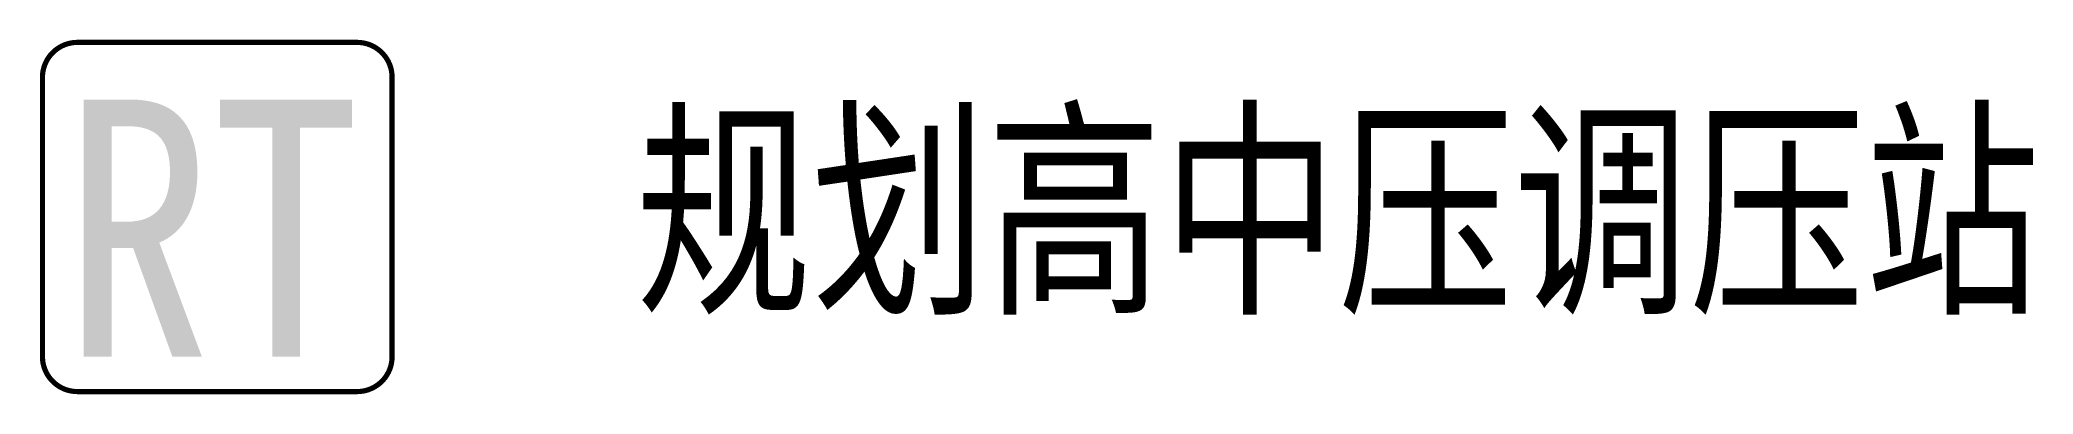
# Model space of a CAD drawing. Header units: millimetres. Extents: x -0.1 to 40.6, y -0.8 to 6.5.
import ezdxf

# ---------------------------------------------------------------- set-up
doc = ezdxf.new("R2010")
doc.units = ezdxf.units.MM
doc.layers.add('设施图块', color=7, linetype='Continuous')
doc.styles.add('设施块标注', font='SIMFANG.TTF', dxfattribs={"width": 0.75})

msp = doc.modelspace()

# ---------------------------------------------------------------- linework, layer by layer
at = {"layer": '设施图块', "color": 1, "const_width": 0.106}
msp.add_lwpolyline([(0, 5.705, -0.41422), (0.713, 6.419), (6.419, 6.419, -0.414214), (7.132, 5.705), (7.132, 0, -0.414214), (6.419, -0.713), (0.713, -0.713, -0.414214), (0, 0), (0, 5.705)], format="xyb", dxfattribs=at)

# ---------------------------------------------------------------- texts
at = {"layer": '设施图块', "color": 1, "style": '设施块标注', "width": 0.85}
msp.add_text('RT', height=5.25, dxfattribs=at).set_placement((0.416, 0))
at = {"layer": '设施图块', "style": '设施块标注', "width": 0.75}
msp.add_attdef('规划高中压调压站', (12.105, 1.236), '规划高中压调压站', height=3.5, dxfattribs=at)

doc.saveas('drawing.dxf')
